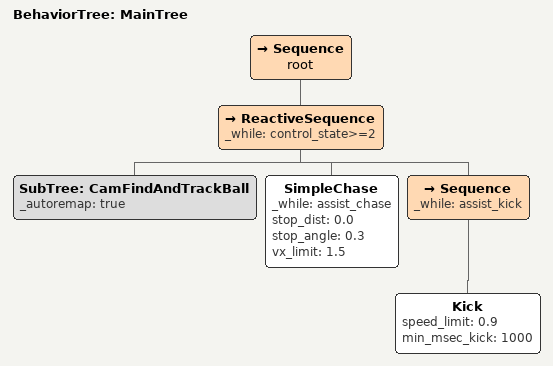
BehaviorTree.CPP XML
<!-- 用于在遥控比赛中用 AI 辅助操作者 usado para auxiliar operadores com IA em jogos de controle remoto-->

<root BTCPP_format="4" main_tree_to_execute="MainTree">
    <include path="./subtrees/subtree_cam_find_and_track_ball.xml" />

     <BehaviorTree ID="MainTree">
        <Sequence name="root">
            <ReactiveSequence _while="control_state>=2">
               <SubTree ID="CamFindAndTrackBall" _autoremap="true" />
               <SimpleChase _while="assist_chase" stop_dist="0.0" stop_angle="0.3" vx_limit="1.5" />
               <Sequence _while="assist_kick">
                  <Kick speed_limit="0.9" min_msec_kick="1000"/>
               </Sequence>
            </ReactiveSequence>
        </Sequence>
     </BehaviorTree>
</root>
